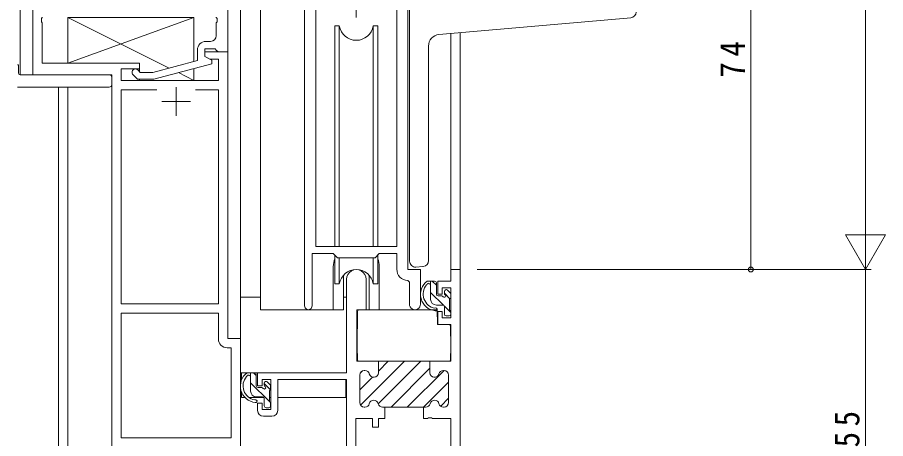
# Model space of a CAD drawing. Units: millimetres on the paper. Extents: x -420 to 373, y -297 to 267.
# Drawn here: x -308.7 to -157.3, y -214.9 to -141.4 of the extents above; entities that cross this region are included whole.
import ezdxf

# ---------------------------------------------------------------- set-up
doc = ezdxf.new("R2010")
doc.units = ezdxf.units.MM
for name, color, linetype, lineweight in [('0-3_YKK_11', 7, 'Continuous', 9), ('0-4_YKK_12', 2, 'Continuous', 9), ('0-5_YKK_13', 4, 'Continuous', 9), ('0-7_YKK_D', 6, 'Continuous', 9)]:
    doc.layers.add(name, color=color, linetype=linetype, lineweight=lineweight)
doc.styles.add('ＭＳ ゴシック', font='')
doc.styles.get('ＭＳ ゴシック').set_extended_font_data('MS Gothic')

msp = doc.modelspace()

# ---------------------------------------------------------------- linework, layer by layer
at = {"layer": '0-3_YKK_11'}
for p, q in [((-258.618, -111.422), (-258.618, -191.772)), ((-306.018, -151.422), (-306.018, -126.422)), ((-272.018, -147.422), (-272.018, -126.422)), ((-256.688, -136.352), (-256.688, -181.422)), ((-249.618, -136.422), (-249.618, -141.422)), ((-242.548, -181.422), (-242.548, -136.352)), ((-240.618, -185.422), (-240.618, -136.422)), ((-304.388, -141.463), (-304.508, -141.647)), ((-304.508, -141.647), (-304.508, -142.197)), ((-304.508, -142.197), (-304.388, -142.38)), ((-304.388, -141.38), (-304.388, -141.463)), ((-274.018, -141.38), (-274.018, -141.463)), ((-274.018, -141.463), (-273.898, -141.647)), ((-273.898, -142.197), (-274.018, -142.38)), ((-273.898, -141.647), (-273.898, -142.197)), ((-304.388, -142.38), (-304.388, -149.422)), ((-274.018, -142.38), (-274.018, -144.622)), ((-275.018, -145.622), (-275.818, -145.622)), ((-277.318, -147.122), (-277.318, -148.942)), ((-276.018, -146.922), (-274.218, -146.922)), ((-276.018, -148.222), (-276.018, -146.922)), ((-276.018, -147.422), (-272.018, -147.422)), ((-276.018, -148.222), (-276.018, -147.422)), ((-274.818, -148.914), (-276.018, -148.222)), ((-275.152, -148.722), (-276.018, -148.222)), ((-274.218, -146.922), (-274.018, -147.122)), ((-274.018, -147.122), (-273.718, -147.422)), ((-273.718, -147.422), (-272.018, -147.422)), ((-272.018, -147.422), (-272.018, -197.422)), ((-304.388, -149.422), (-287.418, -149.422)), ((-287.418, -149.422), (-287.418, -150.422)), ((-277.318, -148.942), (-285.079, -151.022)), ((-284.921, -152.222), (-274.818, -149.514)), ((-273.648, -148.722), (-275.152, -148.722)), ((-274.818, -149.514), (-274.818, -148.914)), ((-273.648, -152.422), (-273.648, -148.722)), ((-290.588, -150.422), (-290.588, -152.422)), ((-287.418, -150.422), (-290.588, -150.422)), ((-287.269, -151.022), (-287.694, -150.597)), ((-285.079, -151.022), (-287.269, -151.022)), ((-292.218, -151.422), (-306.018, -151.422)), ((-292.218, -217.672), (-292.218, -151.422)), ((-290.588, -152.422), (-273.648, -152.422)), ((-288.542, -151.446), (-287.766, -152.222)), ((-287.766, -152.222), (-284.921, -152.222)), ((-290.588, -154.052), (-284.368, -154.052)), ((-290.588, -191.422), (-290.588, -154.052)), ((-281.018, -153.622), (-281.018, -158.622)), ((-277.667, -154.052), (-273.648, -154.052)), ((-277.667, -154.052), (-273.648, -154.052)), ((-273.648, -154.052), (-273.648, -191.422)), ((-283.518, -156.122), (-278.518, -156.122)), ((-256.688, -181.422), (-242.548, -181.422)), ((-257.318, -182.622), (-253.618, -182.622)), ((-257.318, -191.772), (-257.318, -182.622)), ((-253.618, -182.622), (-252.888, -183.352)), ((-246.348, -183.352), (-245.618, -182.622)), ((-245.618, -182.622), (-242.548, -182.622)), ((-242.548, -182.622), (-242.548, -185.352)), ((-252.888, -183.352), (-246.348, -183.352)), ((-238.418, -185.422), (-240.618, -185.422)), ((-238.418, -191.457), (-238.418, -185.422)), ((-233.148, -185.422), (-231.518, -185.422)), ((-233.148, -187.422), (-233.148, -185.422)), ((-231.518, -185.422), (-231.518, -225.422)), ((-251.318, -203.422), (-251.318, -187.122)), ((-247.918, -187.122), (-247.918, -192.422)), ((-240.635, -187.35), (-240.348, -187.649)), ((-240.348, -187.649), (-240.348, -191.457)), ((-235.418, -187.422), (-233.148, -187.422)), ((-235.418, -189.722), (-235.418, -187.422)), ((-234.618, -188.622), (-234.618, -189.722)), ((-233.148, -188.622), (-234.618, -188.622)), ((-233.148, -193.822), (-233.148, -188.622)), ((-234.618, -189.722), (-235.418, -189.722)), ((-273.648, -191.422), (-290.588, -191.422)), ((-290.588, -193.052), (-273.648, -193.052)), ((-290.588, -214.792), (-290.588, -193.052)), ((-290.588, -214.792), (-290.588, -193.052)), ((-273.648, -193.052), (-273.648, -197.552)), ((-249.518, -192.422), (-249.518, -201.422)), ((-247.918, -192.422), (-249.518, -192.422)), ((-235.418, -192.722), (-234.618, -192.722)), ((-235.418, -195.022), (-235.418, -192.722)), ((-234.618, -192.722), (-234.618, -193.822)), ((-233.148, -195.022), (-235.418, -195.022)), ((-234.618, -193.822), (-233.148, -193.822)), ((-233.148, -201.422), (-233.148, -195.022)), ((-272.018, -197.422), (-269.818, -197.422)), ((-269.818, -197.422), (-269.818, -214.922)), ((-272.148, -199.052), (-271.448, -199.052)), ((-271.448, -199.052), (-271.448, -214.792)), ((-249.518, -201.422), (-245.768, -201.422)), ((-248.869, -209.086), (-241.204, -201.422)), ((-246.068, -201.422), (-236.768, -201.422)), ((-246.068, -201.422), (-236.768, -201.422)), ((-245.789, -208.835), (-238.376, -201.422)), ((-245.768, -201.422), (-245.768, -203.422)), ((-245.768, -203.157), (-244.032, -201.422)), ((-245.768, -203.422), (-245.768, -201.722)), ((-243.547, -209.422), (-236.768, -202.642)), ((-236.768, -201.422), (-236.768, -203.422)), ((-236.768, -201.422), (-233.148, -201.422)), ((-236.768, -203.422), (-236.768, -201.422)), ((-266.818, -203.422), (-251.318, -203.422)), ((-266.818, -205.722), (-266.818, -203.422)), ((-249.018, -208.622), (-249.018, -203.822)), ((-249.018, -203.822), (-249.018, -208.622)), ((-249.018, -206.407), (-246.798, -204.188)), ((-248.958, -203.519), (-248.52, -203.081)), ((-248.218, -203.022), (-248.117, -203.022)), ((-248.117, -203.022), (-248.218, -203.022)), ((-240.719, -209.422), (-234.319, -203.022)), ((-234.418, -203.022), (-234.318, -203.022)), ((-234.318, -203.022), (-234.418, -203.022)), ((-233.518, -203.822), (-233.518, -208.622)), ((-233.518, -208.622), (-233.518, -203.822)), ((-266.018, -205.722), (-266.818, -205.722)), ((-266.018, -204.622), (-266.018, -205.722)), ((-264.518, -204.622), (-266.018, -204.622)), ((-264.518, -209.822), (-264.518, -204.622)), ((-263.318, -204.622), (-263.318, -210.022)), ((-251.318, -204.622), (-263.318, -204.622)), ((-251.318, -216.422), (-251.318, -204.622)), ((-237.89, -209.422), (-233.518, -205.049)), ((-266.818, -208.722), (-266.018, -208.722)), ((-266.818, -210.022), (-266.818, -208.722)), ((-266.018, -208.722), (-266.018, -209.822)), ((-234.9, -209.26), (-233.518, -207.877)), ((-266.018, -209.822), (-264.518, -209.822)), ((-248.117, -209.422), (-248.218, -209.422)), ((-248.218, -209.422), (-248.117, -209.422)), ((-244.618, -209.422), (-245.018, -209.422)), ((-245.018, -209.422), (-244.618, -209.422)), ((-237.918, -209.422), (-244.618, -209.422)), ((-244.618, -209.422), (-244.618, -211.422)), ((-237.517, -209.422), (-237.918, -209.422)), ((-237.918, -209.422), (-237.517, -209.422)), ((-237.918, -211.422), (-237.918, -209.422)), ((-234.318, -209.422), (-234.418, -209.422)), ((-234.418, -209.422), (-234.318, -209.422)), ((-264.318, -211.022), (-265.818, -211.022)), ((-249.688, -211.422), (-249.688, -216.858)), ((-246.768, -211.422), (-249.688, -211.422)), ((-246.768, -212.922), (-246.768, -211.422)), ((-245.768, -211.422), (-245.768, -212.922)), ((-244.618, -211.422), (-245.768, -211.422)), ((-237.226, -211.422), (-237.918, -211.422)), ((-237.043, -211.302), (-237.226, -211.422)), ((-236.493, -211.302), (-237.043, -211.302)), ((-236.309, -211.422), (-236.493, -211.302)), ((-233.148, -211.422), (-236.309, -211.422)), ((-233.148, -225.422), (-233.148, -211.422)), ((-245.768, -212.922), (-246.768, -212.922)), ((-271.448, -214.792), (-290.588, -214.792))]:
    msp.add_line(p, q, dxfattribs=at)
for centre, radius, start, end in [((-275.018, -144.622), 1, 270, 359.99998), ((-275.818, -147.122), 1.5, 90, 179.99998), ((-288.118, -151.022), 0.6, 44.99998, 225), ((-249.618, -187.122), 1.7, 359.99998, 180), ((-240.548, -185.352), 2, 179.99998, 267.50807), ((-257.968, -191.772), 0.65, 179.99998, 0), ((-239.383, -191.457), 0.965, 179.99998, 0), ((-272.148, -197.552), 1.5, 180, 269.99998), ((-248.218, -203.822), 0.8, 90, 179.99998), ((-248.218, -203.822), 0.8, 90, 179.99998), ((-248.117, -203.822), 0.8, 14.47748, 89.99997), ((-248.117, -203.822), 0.8, 14.47748, 89.99997), ((-246.568, -203.422), 0.8, 194.47751, 359.99998), ((-246.568, -203.422), 0.8, 194.47751, 359.99998), ((-235.968, -203.422), 0.8, 180, 345.52248), ((-235.968, -203.422), 0.8, 180, 345.52248), ((-234.418, -203.822), 0.8, 90.00002, 165.52251), ((-234.418, -203.822), 0.8, 90.00002, 165.52251), ((-234.318, -203.822), 0.8, 0, 89.99998), ((-234.318, -203.822), 0.8, 0, 89.99998), ((-248.218, -208.622), 0.8, 180, 269.99998), ((-248.218, -208.622), 0.8, 180, 269.99998), ((-248.117, -208.622), 0.8, 270.00002, 345.52251), ((-248.117, -208.622), 0.8, 270.00002, 345.52251), ((-246.568, -209.022), 0.8, 14.47751, 165.52248), ((-246.568, -209.022), 0.8, 14.47751, 165.52248), ((-245.018, -208.622), 0.8, 194.47748, 269.99997), ((-245.018, -208.622), 0.8, 194.47748, 269.99997), ((-237.517, -208.622), 0.8, 270.00002, 345.52251), ((-237.517, -208.622), 0.8, 270.00002, 345.52251), ((-235.968, -209.022), 0.8, 14.47751, 165.52248), ((-235.968, -209.022), 0.8, 14.47751, 165.52248), ((-234.418, -208.622), 0.8, 194.47748, 269.99997), ((-234.418, -208.622), 0.8, 194.47748, 269.99997), ((-234.318, -208.622), 0.8, 270, 359.99998), ((-234.318, -208.622), 0.8, 270, 359.99998), ((-265.818, -210.022), 1, 180, 269.99998), ((-264.318, -210.022), 1, 270, 359.99998)]:
    msp.add_arc(centre, radius, start, end, dxfattribs=at)
at = {"layer": '0-4_YKK_12'}
for p, q in [((-308.218, -60.672), (-308.218, -151.422)), ((-269.818, -60.672), (-269.818, -226.422)), ((-266.317, -60.672), (-266.317, -192.422)), ((-233.148, -144.25), (-233.148, -185.422)), ((-231.518, -144.108), (-231.518, -185.422)), ((-305.718, -151.422), (-308.218, -151.422)), ((-292.218, -226.422), (-292.218, -151.722)), ((-301.518, -153.609), (-301.518, -229.122)), ((-299.888, -153.609), (-299.888, -239.022)), ((-253.618, -184.922), (-253.618, -192.422)), ((-245.618, -184.922), (-245.618, -192.422)), ((-233.148, -185.422), (-231.518, -185.422)), ((-253.618, -192.422), (-266.317, -192.422)), ((-239.39, -192.422), (-245.618, -192.422))]:
    msp.add_line(p, q, dxfattribs=at)
for start, end in [(159.63586, 180), (0, 20.36412)]:
    msp.add_arc((-249.618, -184.922), 4, start, end, dxfattribs=at)
at = {"layer": '0-5_YKK_13'}
for p, q in [((-240.318, -143.874), (-240.318, -137.422)), ((-299.918, -141.422), (-277.918, -141.422)), ((-299.918, -149.422), (-299.918, -141.422)), ((-282.24, -150.261), (-299.918, -141.422)), ((-299.918, -149.422), (-277.918, -141.422)), ((-277.918, -141.422), (-277.918, -149.103)), ((-235.192, -144.429), (-203.731, -141.677)), ((-203.731, -141.677), (-201.731, -141.502)), ((-252.576, -181.422), (-252.576, -142.922)), ((-246.66, -181.422), (-246.66, -142.922)), ((-245.868, -142.922), (-246.66, -142.922)), ((-245.868, -181.422), (-245.868, -142.922)), ((-240.318, -143.874), (-240.318, -144.877)), ((-240.318, -183.983), (-240.318, -144.877)), ((-237.018, -183.87), (-237.018, -146.421)), ((-308.705, -149.73), (-308.518, -149.73)), ((-308.518, -149.73), (-308.518, -150.23)), ((-287.418, -149.422), (-299.918, -149.422)), ((-287.418, -150.873), (-287.418, -149.422)), ((-308.518, -151.122), (-308.518, -150.23)), ((-277.918, -152.422), (-280.622, -151.07)), ((-277.918, -150.345), (-277.918, -152.422)), ((-308.218, -151.422), (-292.718, -151.422)), ((-292.218, -151.922), (-292.218, -152.609)), ((-292.218, -152.609), (-292.218, -153.109)), ((-287.418, -152.422), (-287.418, -152.222)), ((-277.918, -152.422), (-287.418, -152.422)), ((-308.705, -153.609), (-292.718, -153.609)), ((-253.368, -182.872), (-253.368, -187.921)), ((-245.868, -187.921), (-245.868, -182.872)), ((-252.576, -187.921), (-252.576, -183.352)), ((-246.66, -187.921), (-246.66, -183.352)), ((-238.018, -184.873), (-239.231, -184.98)), ((-238.018, -184.873), (-237.931, -184.866)), ((-251.868, -186.437), (-251.868, -192.422)), ((-247.368, -192.422), (-247.368, -186.437)), ((-235.948, -187.422), (-237.248, -187.422)), ((-236.648, -190.622), (-236.648, -187.422)), ((-235.648, -188.166), (-236.392, -187.422)), ((-253.368, -187.921), (-252.576, -187.921)), ((-246.66, -187.921), (-245.868, -187.921)), ((-235.648, -189.722), (-235.648, -187.722)), ((-234.248, -189.222), (-234.248, -189.561)), ((-233.236, -189.51), (-233.736, -189.01)), ((-266.317, -190.222), (-269.813, -190.222)), ((-269.813, -203.422), (-269.813, -190.222)), ((-251.868, -190.222), (-251.318, -190.222)), ((-234.395, -191.663), (-236.648, -189.411)), ((-234.709, -190.022), (-235.348, -190.022)), ((-233.298, -190.515), (-234.248, -189.566)), ((-233.348, -192.522), (-233.348, -190.522)), ((-233.148, -190.322), (-233.148, -189.722)), ((-234.548, -191.622), (-235.648, -191.622)), ((-233.148, -192.911), (-234.289, -191.769)), ((-234.248, -191.922), (-234.248, -193.222)), ((-251.868, -192.422), (-253.618, -192.422)), ((-249.394, -192.719), (-249.448, -198.922)), ((-235.516, -192.422), (-249.094, -192.422)), ((-245.618, -192.422), (-247.368, -192.422)), ((-235.516, -192.422), (-235.448, -195.022)), ((-233.948, -193.522), (-233.448, -193.522)), ((-233.148, -193.222), (-233.148, -192.722)), ((-249.413, -194.922), (-249.518, -194.922)), ((-235.448, -195.022), (-233.479, -195.022)), ((-233.148, -198.922), (-233.179, -195.319)), ((-249.448, -198.922), (-249.428, -201.124)), ((-233.167, -201.124), (-233.148, -198.922)), ((-249.518, -199.852), (-249.439, -199.93)), ((-249.128, -201.422), (-233.467, -201.422)), ((-251.618, -203.422), (-269.813, -203.422)), ((-269.613, -203.422), (-269.613, -204.673)), ((-267.348, -203.422), (-268.648, -203.422)), ((-268.048, -206.622), (-268.048, -203.422)), ((-267.048, -203.912), (-267.538, -203.422)), ((-267.048, -205.722), (-267.048, -203.722)), ((-264.748, -208.457), (-268.048, -205.157)), ((-265.648, -205.222), (-265.648, -205.561)), ((-264.563, -206.397), (-265.648, -205.312)), ((-264.636, -205.51), (-265.136, -205.01)), ((-264.548, -206.322), (-264.548, -205.722)), ((-251.413, -204.702), (-251.413, -207.722)), ((-269.613, -206.812), (-269.613, -207.722)), ((-266.109, -206.022), (-266.748, -206.022)), ((-264.748, -208.522), (-264.748, -206.522)), ((-269.613, -207.722), (-269.033, -207.722)), ((-268.336, -207.722), (-265.724, -207.722)), ((-265.948, -207.622), (-267.048, -207.622)), ((-265.648, -207.922), (-265.648, -209.222)), ((-264.748, -207.722), (-264.518, -207.722)), ((-264.565, -208.64), (-264.666, -208.539)), ((-264.548, -209.222), (-264.548, -208.722)), ((-251.413, -207.722), (-263.318, -207.722)), ((-265.348, -209.522), (-264.848, -209.522))]:
    msp.add_line(p, q, dxfattribs=at)
msp.add_lwpolyline([(-252.576, -142.922), (-253.368, -142.922), (-253.368, -181.422)], dxfattribs=at)
for centre, radius, start, end in [((-201.818, -140.505), 1, 275, 0), ((-249.618, -142.422), 3, 189.59798, 350.40582), ((-235.018, -146.421), 2, 95, 180), ((-308.218, -151.122), 0.3, 180, 270), ((-292.718, -151.922), 0.5, 0, 90), ((-292.718, -153.109), 0.5, 269.99889, 0), ((-239.318, -183.983), 1, 180, 275), ((-238.018, -183.87), 1, 275, 0), ((-249.618, -188.421), 3, 9.59416, 170.4066), ((-235.533, -189.742), 2.885, 126.45192, 263.90388), ((-235.948, -187.722), 0.3, 0, 90), ((-235.448, -189.709), 2.504, 139.45805, 259.25217), ((-237.508, -187.826), 0.3, 301.62189, 336.95038), ((-237.048, -188.022), 0.2, 36.86989, 156.95038), ((-236.648, -187.722), 0.3, 216.86989, 270), ((-233.948, -189.222), 0.3, 45, 180), ((-235.648, -190.622), 1, 180, 270), ((-235.348, -189.722), 0.3, 180, 270), ((-234.709, -190.322), 0.3, 33.05573, 90), ((-234.248, -190.022), 0.25, 213.05573, 56.94426), ((-233.948, -189.561), 0.3, 180, 236.94426), ((-233.348, -190.322), 0.2, 270, 0), ((-233.448, -189.722), 0.3, 0, 45), ((-235.769, -192.372), 0.25, 253.63879, 125.58162), ((-234.548, -191.922), 0.3, 0, 90), ((-249.094, -192.722), 0.3, 90, 179.49998), ((-233.948, -193.222), 0.3, 180, 270), ((-233.448, -193.222), 0.3, 270, 0), ((-233.348, -192.722), 0.2, 0, 90), ((-233.479, -195.322), 0.3, 0.5, 90), ((-249.128, -201.122), 0.3, 180.49998, 270), ((-233.467, -201.122), 0.3, 270, 359.5), ((-266.933, -205.742), 2.885, 126.45192, 263.90388), ((-266.848, -205.709), 2.504, 139.45805, 259.25217), ((-268.908, -203.826), 0.3, 301.62189, 336.95038), ((-268.448, -204.022), 0.2, 36.86989, 156.95038), ((-268.048, -203.722), 0.3, 216.86989, 270), ((-267.348, -203.722), 0.3, 0, 90), ((-266.748, -205.722), 0.3, 180, 270), ((-265.648, -206.022), 0.25, 213.05573, 56.94426), ((-265.348, -205.222), 0.3, 45, 180), ((-265.348, -205.561), 0.3, 180, 236.94426), ((-264.848, -205.722), 0.3, 0, 45), ((-267.048, -206.622), 1, 180, 270), ((-266.109, -206.322), 0.3, 33.05573, 90), ((-264.748, -206.322), 0.2, 270, 0), ((-267.169, -208.372), 0.25, 253.63879, 125.58162), ((-265.948, -207.922), 0.3, 0, 90), ((-264.748, -208.722), 0.2, 0, 90), ((-265.348, -209.222), 0.3, 180, 270), ((-264.848, -209.222), 0.3, 270, 0)]:
    msp.add_arc(centre, radius, start, end, dxfattribs=at)
at = {"layer": '0-7_YKK_D'}
for p, q in [((-160.82, 207.578), (-160.82, -178.422)), ((-180.82, -185.422), (-180.82, -111.422)), ((-160.82, -185.422), (-160.82, -173.297)), ((-157.32, -179.359), (-164.32, -179.359)), ((-160.82, -185.422), (-164.32, -179.359)), ((-160.82, -185.422), (-157.32, -179.359)), ((-228.518, -185.422), (-159.82, -185.422)), ((-209.518, -185.422), (-159.82, -185.422)), ((-200.817, -185.422), (-179.82, -185.422)), ((-160.82, -185.422), (-160.82, -240.422))]:
    msp.add_line(p, q, dxfattribs=at)
msp.add_circle((-180.82, -185.422), 0.425, dxfattribs=at)

# ---------------------------------------------------------------- texts
at = {"layer": '0-7_YKK_D', "color": 3, "char_height": 4.399, "attachment_point": 7, "rotation": 90, "style": 'ＭＳ ゴシック'}
for s, insert in [('\\T1.36;\\W0.9;74', (-181.82, -151.942)), ('\\T1.36;\\W0.9;55', (-161.82, -216.442))]:
    msp.add_mtext(s, dxfattribs=dict(at, insert=insert))

doc.saveas('drawing.dxf')
